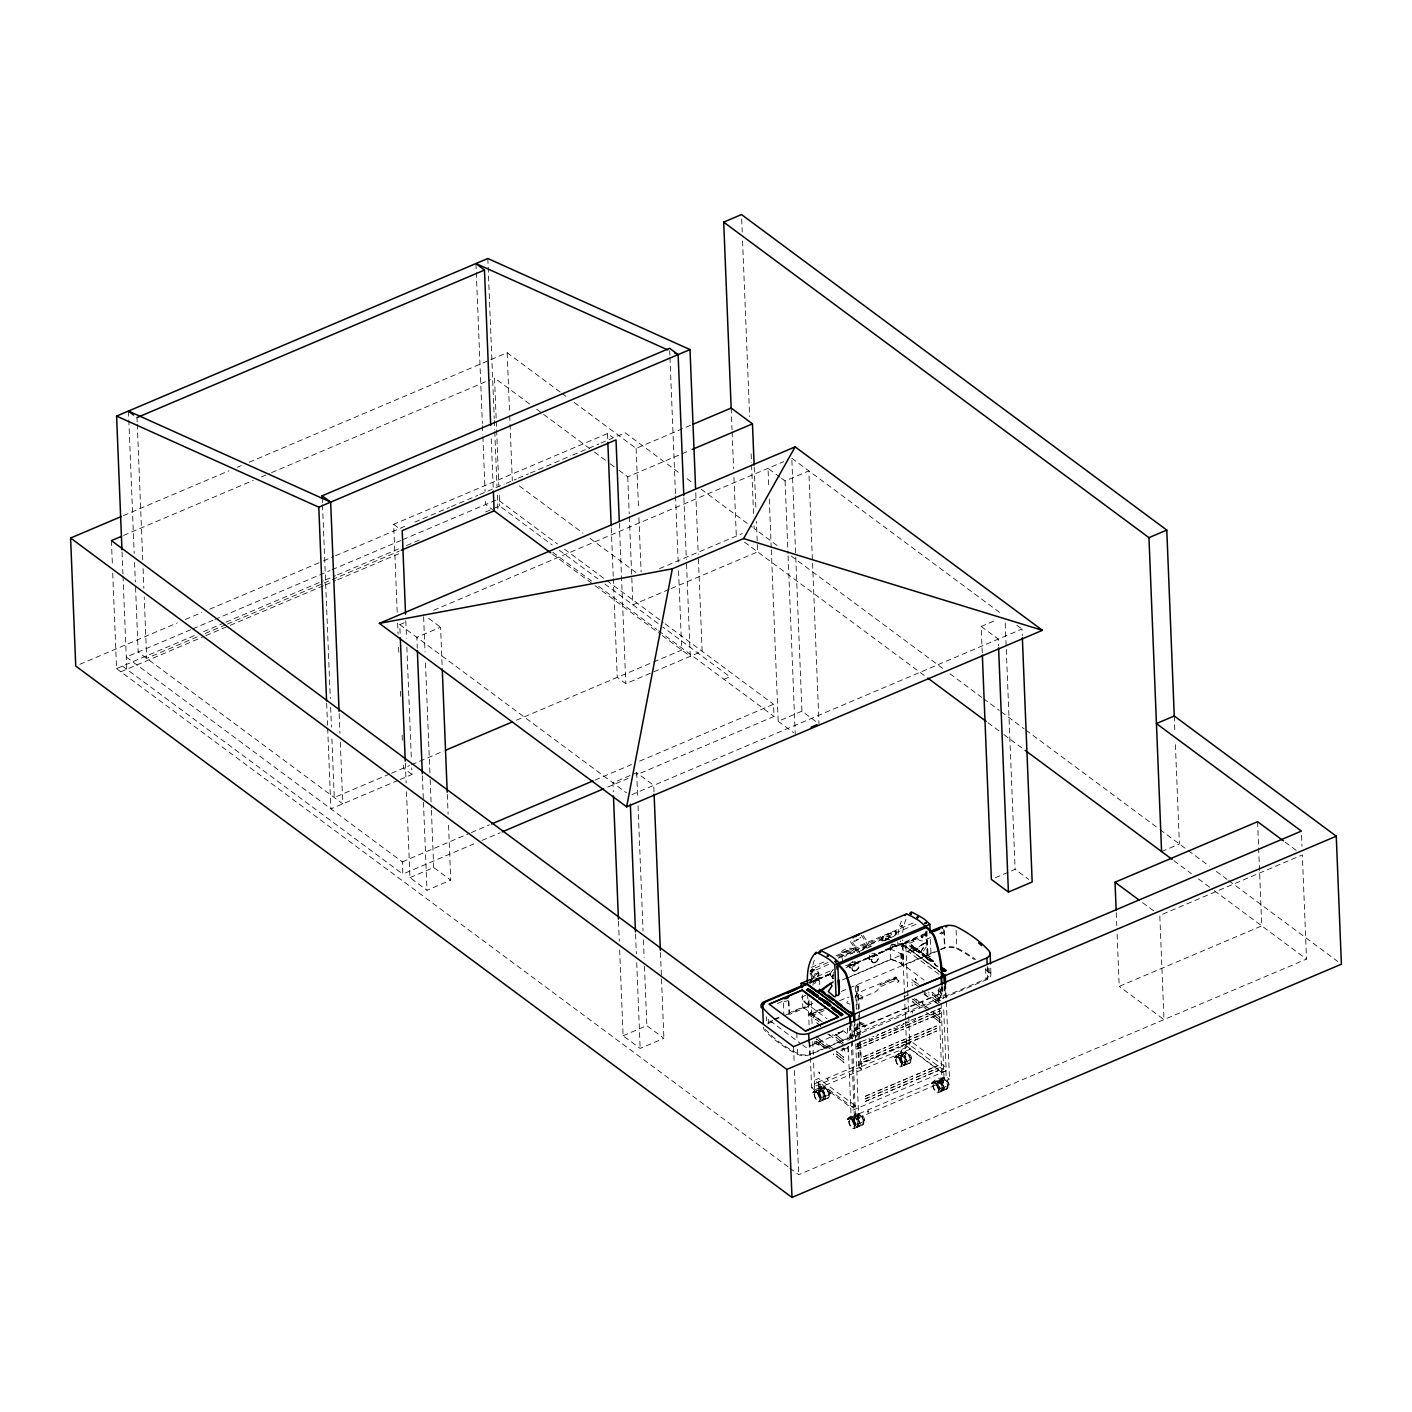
<?xml version="1.0" encoding="UTF-8"?>
<svg xmlns="http://www.w3.org/2000/svg" width="1412" height="1412" viewBox="0 0 1412 1412"><rect width="100%" height="100%" fill="white"/><g stroke="black" fill="none" stroke-linecap="round" stroke-linejoin="round"><path stroke-width="0.75" stroke-dasharray="5 3.75" d="M854.031 1025.694L854.542 1034.202L855.001 1023.065M921.383 937.215L922.813 936.933L921.542 936.527M915.541 1018.511C890.901 1027.001 921.489 1020.717 914.658 1018.387M812.924 970.609L812.041 969.091M810.1 982.876C809.958 978.375 816.118 975.639 818.695 980.246M855.037 997.207L857.878 992.901L895.12 977.333A1.836 1.271 -53.4 0 1 896.832 978.163A1.836 1.271 -53.4 0 1 895.243 980.387L880.188 986.776A2.047 1.412 -53.4 0 0 878.882 988.012A7.378 5.083 -53.4 0 1 875.069 992.036L858.337 999.149A3.654 2.524 -53.4 0 1 856.202 999.149L855.99 998.99M855.248 997.366L855.319 996.537A3.654 2.524 -53.4 0 1 858.09 993.06M900.803 940.798L900.115 941.822M885.801 938.768C886.224 935.609 885.677 942.175 885.677 938.786M914.005 949.429C916.6 948.052 910.493 951.423 909.663 945.563C926.978 957.089 901.633 936.527 916.053 948.564M930.42 939.404L931.02 954.459A3.812 1.8 67 0 1 928.937 955.995L923.271 951.176L927.031 945.652L925.654 942.828L921.471 944.434L923.324 947.24L919.794 953.206L914.87 949.429L921.206 952.571L916.917 948.617L915.947 948.758L921.242 951.812M916.017 948.017L915.311 948.882M922.442 954.247C949.835 971.88 900.415 938.609 928.072 956.912M925.195 942.863L914.976 950.311A11.614 5.471 67 0 1 910.811 949.958L907.104 951.529A11.614 5.471 67 0 0 911.269 951.9L922.689 944.081L924.066 946.922L920.342 952.606L926.749 958.218L921.701 954.565M927.013 958.501L932.079 961.448L931.355 962.313L927.066 958.36L933.35 961.607L929.061 957.636L933.385 960.848M937.091 966.567L934.232 963.672L937.797 965.649M900.962 926.713L902.409 925.831L900.821 926.607M818.801 1071.955L819.384 1073.544M827.45 1079.28L827.573 1078.256L827.432 1079.297M838.146 1032.49C838.71 1035.473 838.957 1031.378 838.181 1033.302M922.142 1002.273L922.866 1003.385L921.895 1002.379M868.715 1111.35C865.538 1113.627 869.951 1108.579 868.292 1112.162M938.186 1081.927C937.956 1079.245 935.679 1084.487 938.345 1081.857M859.149 1118.304C857.755 1114.633 854.631 1121.887 858.231 1120.245C861.267 1113.733 854.86 1115.886 858.337 1120.051M857.19 1117.739L858.884 1117.704M943.357 1082.439C941.733 1078.644 939.033 1086.516 942.545 1084.187C945.422 1077.621 938.927 1080.233 942.545 1084.187M941.38 1081.874L942.386 1081.751A4.571 2.153 67 0 1 946.146 1081.698A4.571 2.153 67 0 1 946.287 1088.193A4.571 2.153 67 0 1 942.21 1081.804L943.075 1081.768M833.327 973.892L832.939 978.498M921.63 936.95L923.007 937.409L921.842 936.456M818.272 1086.128C827.661 1085.493 812.235 1091.652 820.266 1085.987M859.061 1116.204L857.084 1116.362M902.321 1055.505C892.437 1055.417 906.045 1045.745 900.309 1053.511C904.051 1050.793 899.762 1058.965 902.762 1055.488M901.774 1051.093L899.797 1051.375M943.216 1080.48L941.274 1080.498M909.681 946.181L914.747 949.129M914.888 950.029L919.953 952.976M927.049 959.066L932.096 962.013M934.214 964.378L937.833 966.249M828.65 964.431L812.253 971.632L812.165 969.109M849.477 1039.85L857.578 1023.682M850.854 1039.073L857.455 1025.43A3.371 2.4 -68.1 0 1 861.214 1023.718L865.062 1026.577M848.418 1046.221L847.306 1047.863M852.001 1038.808C856.855 1031.06 856.625 1019.217 865.609 1026.895C866.085 1024.124 860.314 1021.052 857.949 1023.329M849.971 963.496L849.23 967.167L853.148 970.556M869.457 955.218L868.733 958.889L872.722 962.631M856.431 1119.275L859.114 1118.516M942.898 1089.658A4.448 2.1 67 0 1 938.627 1084.169A4.448 2.1 67 0 1 942.016 1082.827A4.448 2.1 67 0 1 942.898 1089.658L941.416 1090.293A4.448 2.1 67 0 0 940.516 1083.463L943.304 1082.651M812.871 1092.394C817.954 1085.687 829.144 1084.257 830.415 1094.159L820.76 1098.254L816.683 1092.094L812.871 1092.394L825.014 1087.381L830.415 1094.159M847.376 1119.239C852.46 1112.515 863.65 1111.103 864.921 1121.004L855.266 1125.099L851.189 1118.939L847.376 1119.239L859.52 1114.227L864.921 1121.004M894.378 1057.517C899.462 1050.793 910.634 1049.363 911.923 1059.265L902.268 1063.36L898.191 1057.2L894.378 1057.517L906.504 1052.487L911.923 1059.265M931.567 1083.375C936.668 1076.65 947.84 1075.22 949.129 1085.14L939.474 1089.234L935.397 1083.075L931.567 1083.375L942.492 1078.997M855.954 1036.161L856.043 1037.361M901.456 926.201L901.474 926.396M810.223 972.109C814.848 965.984 815.324 976.469 810.047 973.574M886.771 939.315L889.295 937.021L891.925 937.127M902.215 925.531L901.068 926.872M813.277 1092.711L823.831 1087.593M847.782 1119.539L858.355 1114.439M894.784 1057.817L905.339 1052.699M931.991 1083.675L941.645 1079.58C944.91 1075.75 947.893 1082.827 949.129 1085.14M916.335 948.688L921.259 952.429M939.421 1000.684L932.22 994.666L940.516 1000.702M820.284 1087.646C811.476 1093.418 829.003 1090.099 818.607 1088.246M819.295 1090.999L821.272 1090.382M810.011 971.403C821.925 963.161 820.99 986.688 809.658 974.474M887.777 938.821L889.331 937.621M926.749 958.218L914.87 949.482M807.276 982.787L813.789 980.228M814.865 979.575L821.007 976.963M814.689 980.299L808.211 982.84M815.801 979.628L822.331 976.98M815.606 980.316L808.67 982.858M829.956 973.821L823.425 976.38L830.891 973.821M853.748 964.131L846.388 966.743L852.848 964.025M855.019 963.513L857.808 963.513M860.438 960.778L854.013 963.496L861.408 960.866M868.098 957.636L861.638 960.266L868.998 957.654M869.21 956.948L875.722 954.3M876.658 954.388L869.315 957.018M883.347 951.158L876.905 953.788L884.283 951.141M891.166 947.187L897.22 944.61M892.102 947.24L898.614 944.593M899.515 944.699L893.055 947.328M857.137 1043.327L856.96 1044.351L866.209 1039.62M894.255 1027.565C890.937 1033.355 916.9 1016.322 896.002 1026.824M922.777 1003.473L922.795 1002.449M901.968 925.778L901.068 926.166M856.113 1035.984L857.172 1036.108M851.489 952.994L852.495 952.959M846.459 1048.445L842.17 1049.681M869.245 1038.191C866.174 1043.592 889.225 1028.642 872.74 1036.708M832.798 969.762L829.603 974.598L833.662 978.834M855.354 963.443L851.965 967.644L853.236 970.909M894.361 944.434L891.466 945.034M824.131 1086.781L822.931 1088.599M905.639 1051.887L904.439 1053.723M858.637 1113.627L857.437 1115.445M942.845 1077.762L941.645 1079.58M123.391 515.627L228.973 470.814M237.11 467.354L241.17 465.642M249.289 462.183L488.887 360.466M490.917 359.601L507.173 352.718L560.158 392.024M123.568 535.448L253.295 480.38M261.414 476.938L269.515 473.497M271.545 472.632L490.458 379.687M397.196 612.19L393.666 524.329L607.478 433.555L612.596 437.349M79.796 664.328L177.259 622.939M185.396 619.497L201.634 612.596M209.753 609.154L321.442 561.747M323.472 560.882L333.62 556.575M335.65 555.71L406.709 525.529M414.846 522.087L449.351 507.438M451.381 506.573L477.785 495.365M479.815 494.5L504.19 484.157M506.22 483.292L516.333 479.003M518.345 478.138L528.423 473.867M530.435 473.02L544.555 467.019M546.568 466.172L570.748 455.899M572.76 455.052L586.862 449.051M588.892 448.204L598.953 443.933M600.982 443.068L625.163 432.796L679.931 473.426M190.673 629.717L126.268 657.057L402.314 861.867L402.808 874.063L473.814 843.917M192.685 628.87L212.894 620.292M214.906 619.427L330.055 570.554M332.085 569.689L400.761 540.531M402.791 539.666L497.501 499.46L557.475 543.973M112.713 573.148L116.561 668.617L195.527 635.082M203.628 631.641L223.926 623.027M225.955 622.162L323.313 580.826M325.342 579.979L335.491 575.672M337.521 574.808L398.378 548.968M406.497 545.526L412.586 542.949M414.599 542.084L420.688 539.49M485.604 511.938L491.694 509.361M493.723 508.497L499.654 505.973L552.251 544.997M574.296 402.508L636.124 448.398L690.733 425.206M197.168 636.9L146.671 658.345L144.218 597.064M205.252 633.476L225.461 624.898M227.473 624.033L399.19 551.139M120.814 671.777L203.84 636.53M205.87 635.665L228.179 626.187M230.209 625.339L323.524 585.715M325.554 584.85L335.703 580.544M337.733 579.697L400.62 552.992M618.986 470.302L627.74 476.815L690.115 450.34M400.125 633.441L399.772 624.651L407.697 621.28M433.66 610.266L783.872 461.583M442.08 664.611L440.579 627.21L416.822 637.306L417.264 648.302M781.666 478.439L785.09 480.962L808.847 470.884L812.465 561.058M659.475 568.665L742.253 533.524M669.094 589.439L632.894 604.813L629.311 515.857M671.106 588.592L757.626 551.863L756.408 521.487M389.606 774.023L334.256 797.515L331.785 735.917M391.583 773.176L409.498 765.569M411.527 764.722L417.564 762.145M419.593 761.297L443.792 751.007M516.421 720.191L651.514 662.828M653.527 661.981L681.731 650.014L678.554 570.801M398.131 780.342L330.902 808.882L327.637 727.392M400.108 779.512L411.986 774.464L411.722 767.881M613.302 578.532L617.273 677.372L625.798 683.69L702.135 651.285L698.34 556.593M723.932 679.296L729.88 676.772L662.863 627.052M402.314 861.867L469.261 833.451M471.29 832.586L489.54 824.837M595.034 780.059L631.552 764.545M639.654 761.103L773.547 704.27L774.041 716.466L636.088 775.011M654.021 791.955L653.756 785.372L636.706 772.717L612.932 782.795L613.285 791.602M982.258 652.856L981.199 626.469L997.031 619.744M481.916 840.475L500.183 832.727M607.689 787.084L627.987 778.471M409.939 877.611L433.696 867.515L450.746 880.17L426.989 890.248L409.939 877.611L406.479 791.814M771.305 549.692L778.188 721.267L801.945 711.189L815.589 721.303M631.976 794.603L1022.006 629.028L1022.27 635.629M623.098 1035.755L646.855 1025.659L663.905 1038.314L640.148 1048.41L623.098 1035.755L619.656 949.976M995.319 877.735L1015.122 869.333L1028.766 879.447M901.227 926.36L902.127 925.99M835.939 955.712L915.1 922.107M881.918 940.851A8.084 4.448 -43.7 0 1 882.977 935.962L895.896 931.108A8.119 4.465 -43.7 0 1 895.72 935.609M882.253 940.904A8.084 4.448 -43.7 0 1 883.4 936.403L895.896 931.108M811.212 967.414L825.367 961.396M837.51 956.242L884.406 936.35L888.43 935.962L891.29 937.692M838.922 957.001L918.577 923.183M828.032 962.49L811.847 969.356A3.954 2.189 -2.3 0 0 811.141 969.726L810.47 970.856L812.553 972.462M838.128 958.201L884.618 938.468A3.954 2.189 -2.3 0 1 885.448 938.186L889.772 939.686M854.754 952.2L845.1 956.295C832.321 952.782 854.454 942.51 854.754 952.2L850.501 949.041L840.846 953.135L842.982 961.537M882.765 940.957L894.378 936.032M884.036 940.798L889.383 938.521M858.937 951.582L873.075 945.581M809.252 979.928L833.539 969.603M925.884 933.279L901.88 943.234L900.75 944.822L901.456 946.358M809.57 982.876L833.998 972.621M846.035 967.52L891.907 947.911L884.53 950.541L890.99 947.823M809.464 983.246L833.751 972.939M847.765 966.973L926.237 933.667M938.662 950.558L903.733 965.384L902.903 944.663L928.125 933.967M930.473 937.533L923.042 940.692A7.378 5.083 -53.4 0 1 919.053 939.968A2.047 1.412 -53.4 0 0 917.694 939.862L902.639 946.252A1.836 1.271 -53.4 0 1 900.927 945.422A1.836 1.271 -53.4 0 1 902.515 943.198M777.447 1003.526L783.307 1001.037M805.74 995.354L801.698 997.084A35.229 19.45 -2.3 0 0 806.676 1004.197L809.164 1006.085L789.767 1014.328M842.452 979.893L890.795 959.26A31.735 17.509 -2.3 0 1 900.803 963.284L903.733 965.384M846.494 978.375L902.55 954.583L902.974 965.243L900.468 963.461A31.417 17.332 -2.3 0 0 890.566 959.472M910.705 952.2L914.411 950.629M1161.582 851.56L1179.391 843.988L1175.296 742.024M774.094 1019.287L779.953 1016.781M788.796 1014.398A3.459 1.906 -2.3 0 0 789.149 1012.881L802.846 1007.074L819.984 1019.782M772.664 1020.558L766.716 1023.082L766.451 1016.693M774.641 1019.729L782.548 1016.358M784.542 1015.528L812.941 1003.473M841.27 991.436L847.341 988.859M849.371 987.994L938.962 949.958M940.939 949.129L944.91 947.434A11.084 6.125 -2.3 0 1 957.601 948.229A166.245 91.762 -2.3 0 1 975.604 959.401M940.604 949.746L944.487 948.087A10.802 5.966 -2.3 0 1 956.895 948.811A159.715 88.144 -2.3 0 1 974.368 959.648M767.669 1023.876A10.802 5.966 -2.3 0 1 768.428 1023.382L772.293 1021.741M926.201 931.408A259.402 122.209 67 0 1 928.055 955.73A3.812 1.8 67 0 1 925.954 957.265L925.213 957.565A3.812 1.8 67 0 0 927.313 956.048L926.996 929.484M856.396 1009.245L855.443 985.417L858.319 986.688L860.42 1038.667M926.554 957.918L930.261 956.348M820.39 1009.068C818.66 1011.151 806.499 1011.38 809.605 1016.358M839.663 1000.631L847.659 997.49M823.937 1010.657L810.77 1016.252A1.836 1.271 -53.4 0 1 809.058 1015.422A1.836 1.271 -53.4 0 1 810.647 1013.198M903.892 996.854L909.928 994.277M838.287 1033.072L842.505 1031.272L838.569 1033.072M838.428 1033.39L842.646 1031.519M838.552 1033.725L806.146 1047.633L802.722 1045.092M854.648 1030.372L942.245 993.183L942.016 987.164M849.371 1025.924L849.777 1036.214L944.822 995.866L946.181 996.872M987.994 967.891L988.171 972.038A10.802 5.966 -2.3 0 1 986.035 978.922L945.299 996.237L944.804 983.882M763.504 1027.124A11.084 6.125 -2.3 0 0 764.616 1030.16A166.245 91.762 -2.3 0 0 796.862 1054.093A11.084 6.125 -2.3 0 0 809.57 1054.87L987.747 979.222A11.084 6.125 -2.3 0 0 989.847 972.162A166.245 91.762 -2.3 0 0 987.041 969.197M858.884 1042.585L865.997 1039.585M855.001 1105.472L818.642 1078.486L814.336 1080.321L850.695 1107.308L855.001 1105.472L855.16 1109.108L818.572 1081.963L818.819 1088.052M905.268 1041.632L909.169 1039.991L946.04 1067.348L942.139 1069.008L905.268 1041.632L905.41 1045.109L942.281 1072.467L946.181 1070.808L943.622 1007.109M909.169 1039.991L909.54 1049.54L814.512 1089.888L814.265 1083.798L912.099 1042.162M814.265 1083.798L818.783 1082.121L818.642 1078.486M810.382 1057.411L811.6 1087.717L858.743 1067.701L861.638 1068.99L860.49 1040.838M858.531 1043.574L859.484 1067.401L906.628 1047.386L909.54 1049.54M896.338 1056.882L900.062 1055.311M901.544 1054.746L905.251 1053.176M814.848 1091.776L818.554 1090.205M820.037 1089.64L823.743 1088.07M819.26 1091.052L820.743 1090.435M901.844 1063.059L911.499 1058.965M820.354 1097.954L830.009 1093.859M904.121 1064.419A4.448 2.1 67 0 0 903.327 1057.623A4.448 2.1 67 0 0 899.885 1058.823A4.448 2.1 67 0 0 904.121 1064.419L905.604 1063.783A4.448 2.1 67 0 0 904.81 1057.006A4.448 2.1 67 0 0 901.368 1058.206A4.448 2.1 67 0 0 905.604 1063.783M822.614 1099.295A4.448 2.1 67 0 0 821.819 1092.517A4.448 2.1 67 0 0 818.378 1093.718A4.448 2.1 67 0 0 822.614 1099.295L824.114 1098.677A4.448 2.1 67 0 0 823.302 1091.882A4.448 2.1 67 0 0 819.878 1093.082A4.448 2.1 67 0 0 824.114 1098.677M901.121 1066.695L904.827 1065.125M906.327 1064.577L910.034 1062.989M819.631 1101.589L823.337 1100.019M824.82 1099.454L828.526 1097.883M1117.121 934.303L1119.204 986.406L1261.763 925.884L1258.621 847.747M946.181 1070.808L850.906 1110.979M851.154 1117.068L946.181 1076.721L949.482 1079.174L854.437 1119.504L851.154 1117.068L848.118 1042.762M932.891 1082.669L942.545 1078.574M849.389 1118.71L853.095 1117.139M854.578 1116.433L858.284 1114.862M853.783 1117.951L855.266 1117.316M937.974 1082.086L939.457 1081.451M854.86 1124.799L864.515 1120.704M939.068 1088.934L948.705 1084.822M857.208 1126.158A4.448 2.1 67 0 0 856.325 1119.328A4.448 2.1 67 0 0 852.936 1120.669A4.448 2.1 67 0 0 857.208 1126.158L858.69 1125.523A4.448 2.1 67 0 0 857.808 1118.692A4.448 2.1 67 0 0 854.437 1120.034A4.448 2.1 67 0 0 858.69 1125.523M854.172 1128.541L857.878 1126.97M859.361 1126.246L863.067 1124.676M938.362 1092.676L942.086 1091.088M943.551 1090.382L947.276 1088.811M789.837 1168.13L798.68 1174.696L1306.524 959.101L1302.341 854.895L1159.799 915.417L1163.982 1019.605L1119.204 986.406M825.579 1008.168L810.347 1014.398L822.013 1009.615M885.2 940.427L886.101 940.198M894.908 977.175L896.285 977.228M836.575 1051.375L843.776 1057.394L836.557 1051.94M893.567 944.24L891.607 944.169M847.447 997.331L848.947 997.101M889.578 947.84L884.018 950.435M922.707 1002.308L922.76 1003.155M892.155 947.311L899.515 944.593M823.231 976.98L815.871 979.699M900.115 1053.37L901.809 1052.664M895.985 1055.982L898.932 1057.306L902.268 1063.36M933.191 1081.857L936.138 1083.18L939.474 1089.234M814.477 1090.876L818.201 1093.1L820.76 1098.254M848.983 1117.722L851.948 1119.045L855.266 1125.099M922.901 936.756L922.142 937.903M921.859 937.656L922.495 936.456M906.416 946.146L905.163 948.052L906.575 946.269L903.221 943.763L901.915 944.328L905.163 948.052M894.731 979.893L895.79 977.916L894.361 979.699L897.714 982.205L899.038 981.64L895.79 977.916M928.108 957.512L923.007 954.018M933.403 961.448L928.319 957.954M833.574 1054.835L833.451 1053.776M827.379 1046.592L814.671 1041.438M827.079 1048.392L813.577 1042.921M890.142 948.793L902.55 954.583M827.803 1079.703L828.103 1078.715M941.733 934.179C946.322 929.661 939.174 936.103 938.539 931.814M901.968 945.669L903.221 943.763M877.293 955.236C873.604 953.718 869.351 959.772 872.51 962.472M898.985 980.299L897.714 982.205M859.326 994.789C854.737 994.931 860.455 1001.743 862.591 998.778C862.873 994.772 859.573 994.842 857.825 997.066M862.538 997.154L860.949 997.825L861.02 999.449M865.556 1025.818L864.55 1027.336M811.37 1013.763L809.958 1015.528L813.312 1018.034L814.618 1017.487L811.37 1013.763L810.1 1015.669M814.565 1016.128L813.312 1018.034M937.427 1082.492L938.203 1081.786M867.939 1112.074L868.698 1111.209M928.884 993.007L928.831 992.001M912.205 984.641L912.258 985.647M832.78 1035.455L832.745 1034.449M818.801 972.939L814.706 973.786L813.753 977.51M818.166 973.521C804.734 980.369 830.097 975.48 812.571 969.356M902.039 964.131L903.327 965.084M791.797 458.229L1001.426 613.761M1016.887 625.234L1022.006 629.028M1285.132 842.134L1298.899 852.354M779.971 477.168L768.022 468.307L768.834 488.111M981.199 626.469L998.249 639.106L998.513 645.708M686.991 478.686L692.286 482.604M701.129 489.17L752.367 527.17M777.059 545.509L754.132 528.476L753.955 524.099M791.179 555.975L942.934 668.564M949.994 673.806L981.764 697.369M983.529 698.675L999.396 710.448M1001.161 711.772L1024.106 728.786M1025.871 730.092L1158.211 828.279M1159.976 829.585L1186.433 849.212M1188.198 850.518L1209.325 866.191M1216.367 871.433L1226.94 879.27M1228.705 880.576L1337.87 961.572M561.923 393.348L567.236 397.266M744.512 542.137L924.172 675.413M987.941 722.732L1002.114 733.252M1003.897 734.575L1023.382 749.031M1173.884 860.685L1191.463 873.728M1198.488 878.935L1212.555 889.366M1214.302 890.672L1306.524 959.101M529.588 403.973L494.518 377.975L496.177 419.188M536.595 409.18L541.855 413.081M543.602 414.387L592.687 450.799M594.434 452.105L608.466 462.501M610.213 463.807L617.238 469.013M1142.573 902.639L1156.34 912.858M519.369 485.957L582.98 533.136M590.039 538.378L635.965 572.46M564.535 549.197L663.322 622.498M665.087 623.804L773.547 704.27M559.258 550.186L597.823 578.796M604.848 584.003L661.098 625.745M552.71 552.251L591.54 581.073M598.6 586.315L656.862 629.523M658.627 630.829L774.041 716.466M494.147 510.826L485.622 504.508L485.446 500.13M552.533 554.157L593.252 584.356M595.017 585.68L660.498 634.253M662.263 635.559L690.256 656.333L686.444 561.641M778.188 721.267L793.544 732.652M393.666 524.329L400.478 529.394M910.952 945.069L915.276 948.282M909.646 945.616L913.97 948.829M934.179 963.814L937.056 965.949M938.468 970.468L901.668 943.693A44.584 16.097 -35.6 0 0 897.079 943.957M902.886 944.363L939.633 971.615M902.903 944.663L942.739 974.227M938.892 974.245L907.845 951.211A11.614 5.471 67 0 0 912.011 951.582M906.733 967.22L924.048 980.069M937.903 990.341L943.11 994.207M428.648 618.35L440.579 627.21M918.665 984.446L911.764 979.469L917.041 984.217M874.187 953.206L877.505 955.394M918.771 987.023L911.94 982.028L912.152 983.087M939.227 1002.22L932.326 997.225L937.603 1001.99M922.318 990.642L929.149 995.636L928.937 994.577M924.119 993.36L929.449 998.055L924.154 994.366M939.368 1004.691L932.397 999.767L939.404 1005.697M916.017 998.902L919.636 1002.414L914.394 998.672M929.52 1008.927L922.566 1004.003L926.219 1007.462M912.787 999.008L919.777 1004.938L912.505 999.537M927.949 1010.268L922.707 1006.527L923.007 1007.568M926.501 1012.528L929.996 1015.069L929.784 1013.992M854.684 961.484L858.019 963.672M399.772 624.651L626.575 792.926M858.319 986.688L856.184 985.099L857.137 1008.927M810.294 973.909L814.389 976.945M819.031 980.21L815.377 980.563L812.906 985.17A4.112 2.824 -53.4 0 1 816.012 980.387A4.112 2.824 -53.4 0 1 819.701 981.675A4.112 2.824 -53.4 0 1 817.424 986.617M849.865 1004.179C843.529 1002.132 849.336 1002.361 848.188 999.519M941.716 1072.432L905.074 1045.251L905.321 1051.34M811.388 1007.18L826.973 1018.74M842.576 1030.301L847.765 1034.166M849.777 1036.214L851.136 1037.22L850.624 1024.424M822.225 1021.706L815.271 1016.799L820.601 1021.476M819.013 1021.776L815.501 1019.235L815.712 1020.311M820.778 1025.589L815.483 1021.9L820.813 1026.595M829.426 1034.378L833.098 1037.82L827.803 1034.149M843.017 1044.545L836.063 1039.638L839.716 1043.08M859.484 1067.401L861.638 1068.99M816.365 1036.232L823.355 1042.144L819.737 1039.709M833.309 1048.798L826.355 1043.892L830.027 1047.333M816.454 1038.808L823.461 1044.721L816.33 1039.603M830.097 1048.904L826.514 1046.398L826.797 1047.439M770.175 1020.947L801.01 1043.821M411.986 774.464L403.444 768.146L403.179 761.545M811.6 1087.717L814.512 1089.888M122.491 666.093L402.808 874.063M116.561 668.617L788.072 1166.806M807.999 1004.532L807.293 1003.967A34.876 19.256 -2.3 0 1 802.369 996.907M912.452 1013.128L911.923 1010.78L912.752 1011.257M855.266 1029.613L858.002 1032.719M838.728 1032.543L839.116 1033.584M863.226 935.556L870.657 946.464M861.232 935.044L869.527 947.24M860.19 953.594L851.524 940.869A5.648 1.942 -34.3 0 0 854.807 940.674M850.395 941.627L859.061 954.353M841.993 1048.657L842.452 1051.022L840.775 1050.051M818.889 1072.891L819.631 1073.561L819.419 1072.643M843.758 952.217L847.518 950.682M1301.564 835.427L1301.988 846.247M1257.58 821.696L1258.533 845.576M1174.254 715.99L1174.943 733.34M1116.239 912.593L1116.768 925.619M1005.22 622.974L1006.191 647.173M1006.279 649.379L1015.122 869.333M990.712 968.155L990.977 974.562M988.982 968.155L989.23 974.386M987.235 966.426L987.747 979.222M985.629 968.579L986.053 978.94M956.118 930.173L956.877 948.829M944.222 930.367L944.91 947.434M943.728 929.449L944.487 948.087M945.652 984.076L949.482 1079.174M945.21 983.935L945.722 996.537M944.399 985.594L944.822 995.866M942.775 986.07L943.269 998.496M945.934 1070.631L946.181 1076.721M941.557 986.317L941.822 992.865L940.163 997.86L939.739 987.57M940.692 988.894L940.163 997.86L941.822 992.865L854.207 1030.054L854.542 1034.202L854.401 1024.353M941.063 1003.455L944.151 1081.433M942.139 1069.008L942.281 1072.467M938.362 988.894L939.051 1006.368M939.139 1008.556L941.945 1078.521M905.922 946.905L907.863 995.178M907.951 997.331L908.64 1014.54M908.728 1016.693L909.663 1040.362M904.457 993.236L902.462 943.763A68.853 32.441 67 0 1 902.356 939.862M904.545 995.407L906.628 1047.386M901.262 953.629L901.703 964.29M900.75 953.241L901.174 963.919M890.248 945.546L890.795 959.26M857.578 987.006L858.62 1013.004M858.708 1015.157L860.879 1069.29M857.755 1024.088L858.443 1041.403M857.013 1024.406L857.437 1035.225M857.79 1043.892L858.743 1067.701M855.407 1035.42L855.672 1041.915M855.76 1044.068L858.708 1117.704M851.683 1021.229L852.389 1038.72M852.477 1040.909L855.46 1115.233M851.312 1041.562L854.437 1119.504M850.236 1024.494L850.73 1036.92L809.994 1054.217A10.802 5.966 -2.3 0 1 797.586 1053.493A159.715 88.144 -2.3 0 1 766.31 1030.283M847.518 1028.112L848.03 1040.609M812.553 563.264L818.995 723.827M791.885 460.436L795.68 555.004M795.768 557.21L801.945 711.189M811.141 1001.126L812.077 1024.388M812.782 1041.597L813.294 1054.499M813.647 1063.112L814.477 1083.939M808.917 999.872L809.164 1006.085M808.582 1001.567L808.882 1005.873M807.576 993.854L809.076 1024.918M809.764 1042.25L810.294 1055.241M809.041 1042.074L809.57 1054.87M785.09 480.962L788.002 553.557M788.09 555.746L795.238 733.922M802.369 994.983L802.846 1007.074M796.756 1032.772L797.092 1041.05M797.427 1049.345L797.603 1053.493M793.544 1046.68L794.162 1061.877M794.497 1070.543L798.68 1174.696M769.275 499.107L771.217 547.503M788.796 1001.179L789.273 1013.269M788.673 1000.808L789.149 1012.881M783.395 1003.049L783.872 1015.122M754.22 467.248L755.967 510.65M741.688 218.966L742.218 232.133M742.571 240.922L749.631 416.522M751.131 453.852L751.484 462.624M751.572 464.83L753.602 515.309M768.252 1019.235L768.41 1023.382M731.169 408.05L732.034 429.742M732.122 431.913L733.605 468.784M733.958 477.468L736.305 536.048M695.763 492.717L698.234 554.386M683.885 497.765L686.356 559.434M669.712 350.811L669.888 355.224M669.976 357.412L675.448 493.812M675.536 496.018L678.201 562.011M660.463 952.535L661.434 976.733M661.522 978.922L663.905 1038.314M636.124 448.398L638.577 509.132M638.912 517.816L641.101 572.054M627.74 476.815L629.222 513.703M636.706 772.717L637.677 796.915M638.03 805.705L643.06 931.09M643.413 939.88L644.119 957.477M644.472 966.285L646.855 1025.659M619.356 523.34L625.798 683.69M635.559 934.02L636.353 953.824M636.706 962.613L640.148 1048.41M607.478 433.555L607.742 440.138M611.272 528L613.214 576.325M618.509 921.365L619.303 941.169M507.173 352.718L509.608 413.451M509.697 415.622L512.309 480.715M496.265 421.358L496.53 427.871M496.618 430.042L498.877 486.452M499.23 495.118L499.654 505.973M487.811 258.502L494.235 418.411M494.324 420.599L494.677 429.372M494.765 431.56L496.971 486.328M497.324 495.082L497.906 509.626M491.235 438.602L493.265 488.94M475.95 263.744L476.215 270.31M476.303 272.498L482.357 423.529M482.445 425.718L482.798 434.472M482.886 436.661L485.093 491.376M447.304 794.391L448.098 814.177M448.539 825.173L450.746 880.17M423.618 616.762L425.03 651.956M425.471 662.952L430.078 777.341M430.166 779.53L431.313 808.123M431.401 810.329L433.696 867.515M422.4 775.876L423.371 800.074M423.459 802.263L426.989 890.248M405.809 620.715L406.515 638.277M406.868 647.067L411.369 759.091M405.332 763.221L406.126 783.025M397.637 623.169L398.078 634.147M398.608 647.331L398.855 653.933M400.355 691.262L400.62 697.846M402.12 735.193L402.385 741.777M339.162 713.554L339.957 733.375M340.31 742.183L342.781 803.834L138.147 652.026L135.428 584.162M322.236 498.33L322.413 502.725M322.501 504.931L330.284 698.516M330.637 707.324L331.432 727.127M326.666 703.176L327.549 725.203M136.999 417.581L137.176 421.959M137.264 424.147L142.718 559.858M143.071 568.612L143.865 588.31M128.474 411.263L128.739 417.828M128.827 420.017L134.193 553.522M134.546 562.276L135.34 581.973M122.05 551.915L122.915 573.819M123.003 576.008L126.762 669.253M111.407 540.602L112.378 564.482M941.839 931.796A3.654 2.524 -53.4 0 1 939.774 933.579M845.611 965.543A4.412 2.118 68.1 0 0 845.964 965.702L853.395 962.56A4.412 2.118 68.1 0 1 852.283 961.819M894.661 935.556A6.53 3.601 -43.7 0 0 895.014 931.232L883.382 936.174A6.495 3.583 -43.7 0 0 882.571 940.692M895.473 930.667A8.119 4.465 -43.7 0 1 895.049 935.715M941.416 1090.293A4.448 2.1 67 0 1 937.144 1084.804A4.448 2.1 67 0 1 940.516 1083.463M902.692 932.573A68.853 32.441 67 0 1 906.751 917.835M811.723 982.293A68.853 32.441 67 0 1 814.848 958.854M897.838 945.722A68.853 32.441 67 0 1 897.732 941.839M898.067 934.532A68.853 32.441 67 0 1 902.127 919.812M847.006 1047.21A3.883 1.836 67 0 1 847.253 1052.628A3.883 1.836 67 0 1 843.688 1048.022M925.46 931.726A259.402 122.209 67 0 1 927.313 956.048M862.061 949.499A7.007 2.4 -34.3 0 1 870.11 946.093M862.608 949.676A5.648 1.942 -34.3 0 1 869.651 947.752M860.632 937.109A5.648 1.942 -34.3 0 1 859.837 938.027M858.814 938.945A5.648 1.942 -34.3 0 1 851.771 940.869M857.278 939.298A5.648 1.942 -34.3 0 1 856.043 940.057M765.851 1029.719A10.802 5.966 -2.3 0 1 765.533 1029.154M787.808 1000.631A3.459 1.906 -2.3 0 1 783.925 1001.196M827.22 1047.492A32.158 26.81 0.7 0 1 814.124 1042.18M844.358 1048.445A6.266 4.889 -37 0 1 842.24 1048.781M985.435 969.179A159.715 88.144 -2.3 0 1 988.171 972.038M891.696 945.122A44.584 16.097 -35.6 0 1 895.79 944.169M833.151 978.657A4.342 2.983 -53.4 0 1 833.009 975.039M833.098 978.339A4.112 2.824 -53.4 0 1 832.956 974.915M871.857 953.753A3.424 2.365 -53.4 0 1 874.522 956.595A3.424 2.365 -53.4 0 1 870.127 959.56A3.424 2.365 -53.4 0 1 870.463 954.688M853.748 961.89A3.424 2.365 -53.4 0 1 854.684 965.702A3.424 2.365 -53.4 0 1 850.624 967.855A3.424 2.365 -53.4 0 1 850.395 963.672M850.959 962.984A3.424 2.365 -53.4 0 1 853.077 961.854M832.974 976.098A3.424 2.365 -53.4 0 1 830.15 974.298A3.424 2.365 -53.4 0 1 832.903 970.309M810.735 983.246A3.424 2.365 -53.4 0 1 813.365 978.534A3.424 2.365 -53.4 0 1 816.118 981.111A3.424 2.365 -53.4 0 1 812.041 984.482M816.207 1041.368L823.531 1047.157L816.242 1041.262M835.816 1034.608L843.14 1040.415L835.816 1034.608M835.922 1037.185L843.246 1042.974L835.957 1037.079M836.61 1054.111L843.917 1059.9L836.61 1054.111M836.698 1056.653L844.023 1062.459L836.698 1056.653M912.558 1001.673L919.883 1007.48L912.593 1001.585M932.061 992.301L939.386 998.107L932.061 992.301M932.82 1011.733L940.145 1017.54L932.82 1011.733M932.926 1014.31L940.251 1020.117L932.961 1014.222M933.05 1016.799L940.374 1022.588L933.05 1016.799M856.819 1046.451L866.386 1042.25L856.819 1046.451M856.925 1048.992L866.544 1044.898L856.925 1048.992M863.65 1056.794L873.269 1052.699L863.65 1056.794M863.738 1059.318L873.304 1055.135L863.773 1059.177M863.844 1061.895L873.41 1057.712L863.844 1061.895M868.909 1041.315L878.546 1037.22L868.909 1041.315M869.015 1043.856L878.599 1039.656L869.068 1043.715M865.397 1098.854L875.016 1094.759L865.397 1098.854M865.309 1096.312L874.893 1092.129L865.362 1096.171M865.503 1101.431L875.069 1097.23L865.538 1101.289M876.252 1051.393L885.871 1047.298L876.252 1051.393M876.34 1053.917L885.959 1049.84L876.34 1053.917M876.446 1056.494L886.065 1052.417L876.446 1056.494M881.529 1033.355L891.148 1029.26L881.529 1033.355M881.635 1035.914L891.201 1031.731L881.67 1035.773M881.723 1038.455L891.36 1034.361L881.723 1038.455M877.911 1090.929L887.548 1086.834L877.911 1090.929M877.999 1093.453L887.566 1089.27L878.035 1093.312M878.105 1096.03L887.724 1091.953L878.105 1096.03M888.995 1046.01L898.579 1041.827L888.995 1046.01M889.083 1048.551L898.703 1044.456L889.083 1048.551M889.189 1051.11L898.756 1046.927L889.225 1050.969M893.92 1030.689L903.556 1026.612L893.92 1030.689M894.025 1033.231L903.592 1029.048L894.061 1033.09M890.672 1085.546L900.238 1081.363L890.707 1085.404M890.743 1088.07L900.362 1083.992L890.743 1088.07M890.848 1090.646L900.468 1086.569L890.884 1090.505M901.562 1040.697L911.181 1036.602L901.562 1040.697M901.65 1043.221L911.269 1039.144L901.686 1043.08M901.756 1045.798L911.322 1041.615L901.791 1045.657M906.522 1025.341L916.141 1021.264L906.557 1025.2M906.628 1027.883L916.247 1023.806L906.628 1027.883M903.221 1080.215L912.805 1076.032L903.274 1080.092M903.309 1082.757L912.929 1078.662L903.309 1082.757M903.415 1085.334L913.034 1081.239L903.451 1085.193M914.517 1035.225L924.083 1031.025L914.552 1035.084M914.588 1037.749L924.225 1033.672L914.588 1037.749M914.694 1040.326L924.278 1036.143L914.747 1040.185M918.506 1017.646L928.125 1013.569L918.506 1017.646M918.612 1020.205L928.178 1016.022L918.647 1020.064M918.718 1022.747L928.337 1018.67L918.718 1022.747M916.176 1074.744L925.742 1070.561L916.212 1074.62M916.264 1077.285L925.884 1073.208L916.264 1077.285M916.37 1079.862L925.99 1075.767L916.37 1079.862M926.89 1030.072L936.527 1025.994L926.89 1030.072M926.978 1032.613L936.544 1028.413L927.013 1032.472M927.084 1035.172L936.65 1030.989L927.084 1035.172M930.843 1012.404L940.463 1008.327L930.843 1012.404M930.949 1014.981L940.516 1010.78L930.985 1014.84M931.055 1017.522L940.674 1013.428L931.055 1017.522M928.567 1069.608L938.133 1065.425L928.567 1069.608M928.637 1072.132L938.274 1068.054L928.637 1072.132M928.743 1074.708L938.327 1070.525L928.796 1074.567M935.485 963.213L935.503 963.161M915.47 978.604L916.3 980.14L915.47 978.604M891.96 979.751L879.888 985.099L894.731 978.587L891.96 979.751M902.868 944.134L917.447 938.168L902.868 944.134M900.732 1057.288A5.489 2.577 67 0 0 905.692 1064.807A5.489 2.577 67 0 0 905.374 1056.882A5.489 2.577 67 0 0 900.732 1057.288M904.439 1055.717A5.489 2.577 67 0 0 909.399 1063.236A5.489 2.577 67 0 0 909.081 1055.311A5.489 2.577 67 0 0 904.439 1055.717M905.145 1056.6A4.342 2.047 67 0 0 909.24 1062.124A4.342 2.047 67 0 0 908.534 1055.541A4.342 2.047 67 0 0 905.145 1056.6M895.543 1059.424A5.489 2.577 67 0 0 900.485 1066.942A5.489 2.577 67 0 0 900.168 1059.018A5.489 2.577 67 0 0 895.543 1059.424M899.25 1057.853A5.489 2.577 67 0 0 904.209 1065.372A5.489 2.577 67 0 0 903.892 1057.447A5.489 2.577 67 0 0 899.25 1057.853M896.073 1059.935A4.571 2.153 67 0 0 900.256 1066.078A4.571 2.153 67 0 0 899.868 1059.371A4.571 2.153 67 0 0 896.073 1059.935M819.225 1092.182A5.489 2.577 67 0 0 824.184 1099.701A5.489 2.577 67 0 0 823.867 1091.776A5.489 2.577 67 0 0 819.225 1092.182M822.949 1090.593A5.489 2.577 67 0 0 827.891 1098.112A5.489 2.577 67 0 0 827.573 1090.205A5.489 2.577 67 0 0 822.949 1090.593M823.637 1091.476A4.342 2.047 67 0 0 827.75 1097A4.342 2.047 67 0 0 827.044 1090.435A4.342 2.047 67 0 0 823.637 1091.476M814.036 1094.318A5.489 2.577 67 0 0 818.995 1101.819A5.489 2.577 67 0 0 818.678 1093.912A5.489 2.577 67 0 0 814.036 1094.318M817.742 1092.729A5.489 2.577 67 0 0 822.702 1100.248A5.489 2.577 67 0 0 822.384 1092.341A5.489 2.577 67 0 0 817.742 1092.729M814.565 1094.812A4.571 2.153 67 0 0 818.766 1100.954A4.571 2.153 67 0 0 818.36 1094.265A4.571 2.153 67 0 0 814.565 1094.812M936.491 1083.816A5.489 2.577 67 0 0 941.451 1091.335A5.489 2.577 67 0 0 941.133 1083.41A5.489 2.577 67 0 0 936.491 1083.816M932.785 1085.387A5.489 2.577 67 0 0 937.744 1092.906A5.489 2.577 67 0 0 937.427 1084.981A5.489 2.577 67 0 0 932.785 1085.387M933.438 1085.51A4.342 2.047 67 0 0 937.144 1091.829A4.342 2.047 67 0 0 937.356 1085.934A4.342 2.047 67 0 0 933.438 1085.51M941.68 1081.521A5.489 2.577 67 0 0 946.64 1089.04A5.489 2.577 67 0 0 946.322 1081.133A5.489 2.577 67 0 0 941.68 1081.521M937.974 1083.11A5.489 2.577 67 0 0 942.934 1090.629A5.489 2.577 67 0 0 942.616 1082.704A5.489 2.577 67 0 0 937.974 1083.11M852.301 1119.681A5.489 2.577 67 0 0 857.243 1127.2A5.489 2.577 67 0 0 856.925 1119.275A5.489 2.577 67 0 0 852.301 1119.681M848.577 1121.252A5.489 2.577 67 0 0 853.536 1128.77A5.489 2.577 67 0 0 853.219 1120.863A5.489 2.577 67 0 0 848.577 1121.252M849.247 1121.393A4.342 2.047 67 0 0 852.936 1127.694A4.342 2.047 67 0 0 853.148 1121.799A4.342 2.047 67 0 0 849.247 1121.393M857.49 1117.386A5.489 2.577 67 0 0 862.432 1124.905A5.489 2.577 67 0 0 862.114 1116.998A5.489 2.577 67 0 0 857.49 1117.386M853.766 1118.975A5.489 2.577 67 0 0 858.725 1126.494A5.489 2.577 67 0 0 858.408 1118.569A5.489 2.577 67 0 0 853.766 1118.975M858.019 1117.669A4.571 2.153 67 0 0 862.079 1124.058A4.571 2.153 67 0 0 861.955 1117.563A4.571 2.153 67 0 0 858.019 1117.669M875.263 962.631A4.342 2.983 -53.4 0 0 878.087 955.906A4.342 2.983 -53.4 0 0 871.981 958.501A4.342 2.983 -53.4 0 0 875.263 962.631M875.034 962.278A4.112 2.824 -53.4 0 0 877.717 955.906A4.112 2.824 -53.4 0 0 871.945 958.36A4.112 2.824 -53.4 0 0 875.034 962.278M855.778 970.909A4.342 2.983 -53.4 0 0 858.602 964.184A4.342 2.983 -53.4 0 0 852.495 966.779A4.342 2.983 -53.4 0 0 855.778 970.909M855.548 970.556A4.112 2.824 -53.4 0 0 858.231 964.184A4.112 2.824 -53.4 0 0 852.442 966.638A4.112 2.824 -53.4 0 0 855.548 970.556"/><path stroke-width="1.5" d="M836.116 961.413C835.463 961.042 835.869 962.384 835.445 961.378M835.569 961.872L835.904 962.031M925.231 923.271L925.937 923.289M926.113 923.113L925.019 923.06M925.584 923.342L925.937 923.501M801.734 987.606L801.028 986.706L799.757 987.712M815.218 953.912L815.448 953.894M814.742 953.7L815.624 953.859M806.993 989.936L811.9 993.183L806.887 990.13L807.611 989.212L817.107 997.031L812.077 993.377M808.176 988.982L818.466 996.342L808.176 988.982L813.241 991.877M808.193 989.583L813.259 992.477M811.918 992.477L806.87 989.53M812.112 993.995L817.177 996.89M818.448 995.778L813.4 992.724M818.978 998.99L819.666 998.16L824.008 1001.973L818.925 998.478M820.231 997.931C837.634 1008.856 805.705 991.912 825.296 1000.826M820.248 998.531L825.314 1001.426M824.255 1003.014L824.979 1002.096L829.321 1005.962M825.561 1002.467C825.826 997.296 836.945 1013.251 826.267 1001.549M829.285 1005.362L824.237 1002.414M830.591 1004.814L825.526 1001.867M831.421 1008.327C831.827 1003.491 841.358 1017.169 832.851 1009.403M832.692 1007.18L837.793 1010.674M836.451 1010.674L831.386 1007.727M836.787 1012.316C837.21 1007.48 846.529 1021.088 838.216 1013.375M838.057 1011.151L843.14 1014.663M838.075 1011.769L841.711 1013.587M841.817 1014.646L836.751 1011.698M940.974 968.861L944.61 971.403L941.01 969.479M941.169 967.573L945.934 970.75L941.063 966.991M626.646 806.817L672.324 568.824L743.594 538.572L795.15 446.863L1042.409 630.317L626.646 806.817L379.369 623.363L795.15 446.863M811.953 993.077L818.254 996.607M832.727 1007.744L836.345 1009.615M945.899 970.185L940.851 967.255M763.274 1004.638L764.492 1003.561M835.198 962.013L835.604 961.113M925.231 923.501L925.637 922.583M830.591 1005.468L826.991 1003.544M827.167 956.277L828.403 955.906L827.291 955.818M917.888 917.694L917.412 917.429M917.341 917.553L918.047 917.129M819.79 952.182L820.531 952.341M910.687 914.076C912.646 912.646 909.787 915.011 911.058 913.299M814.848 954.141L815.748 953.365M819.542 989.477A11.614 5.471 67 0 0 822.914 989.406L833.133 981.94M819.542 952.023L820.478 952.076M787.578 993.077L797.639 988.612M787.419 993.148L794.832 989.883M121.961 549.727L116.596 416.099L128.474 411.051L330.673 502.125L339.074 711.348M128.474 411.051L487.811 258.502L690.009 349.576L695.587 488.323M136.999 417.581L484.475 270.063L490.705 425.471M754.132 465.077L752.472 423.865L731.169 408.05L723.703 222.143L741.512 214.571L1166.789 530.082L1174.254 715.99L1336.264 836.186L1341.4 964.184L791.991 1197.429L75.736 666.04L70.6 538.043L121.361 516.492M121.556 536.313L111.407 540.602L793.544 1046.68L1301.387 831.086L1156.428 723.562L1174.254 715.99M322.236 498.33L322.148 495.806L669.606 348.287L678.131 354.606L683.796 495.559M116.596 416.099L318.794 507.173L690.009 349.576M692.745 424.359L731.169 408.05M401.22 550.292L494.147 510.826L550.768 552.851M692.127 449.475L752.472 423.865M445.821 750.16L512.38 721.903M723.703 222.143L1148.962 537.654L1166.789 530.082M491.57 823.973L593.005 780.907M502.213 831.862L603.63 788.796M811.088 727.198L817.018 724.674M818.836 952.182A68.853 32.441 67 0 1 820.478 950.488L906.592 913.935A158.144 74.501 67 0 1 919.247 920.853A45.078 21.233 67 0 1 925.178 926.307M814.883 953.93L815.783 953.559M819.825 952.429L820.354 952.094M917.182 917.765L918.082 917.376L916.953 917.218M930.19 931.991L944.046 926.113A11.084 6.125 -2.3 0 1 956.736 926.89A166.245 91.762 -2.3 0 1 989 950.823A11.084 6.125 -2.3 0 1 986.9 957.901L808.705 1033.549A11.084 6.125 -2.3 0 1 796.015 1032.754A166.245 91.762 -2.3 0 1 763.751 1008.821A11.084 6.125 -2.3 0 1 765.851 1001.761L807.435 984.111A68.853 32.441 67 0 1 816.189 952.306A158.144 74.501 67 0 1 828.844 959.225A45.078 21.233 67 0 1 834.774 964.678L929.82 924.331L930.155 932.944M982.346 655.062L991.365 879.411L1008.415 892.066L1032.172 881.988L1022.359 637.818M801.31 987.288L801.151 983.37L809.252 979.928M929.784 931.62L939.527 927.49A3.654 2.524 -53.4 0 1 942.492 928.531M933.95 931.496L939.774 929.025M769.505 1004.179L783.201 998.372A3.459 1.906 -2.3 0 0 787.172 998.231A3.459 1.906 -2.3 0 0 788.478 996.131L802.175 990.306L838.146 1016.993L805.475 1030.866M817.583 991.63L820.548 990.377L853.254 1014.628M822.914 989.406L823.655 989.088A11.614 5.471 67 0 1 822.455 989.565M839.699 993.236L838.957 993.554A3.812 1.8 67 0 1 836.875 995.089M1116.168 910.422L1115.021 882.218L1257.58 821.696L1283.402 840.846M854.631 1013.551L853.572 1013.992L853.872 1021.317M853.607 1014.769L854.648 1014.31L854.913 1020.876M850.306 1016.658L854.031 1015.069M941.204 977.563L945.352 976.31L943.993 975.145L944.328 983.529M70.6 538.043L786.837 1069.431L1336.264 836.186M918.735 986.406L942.351 976.804M805.617 984.799L807.435 984.111L850.289 1015.899L850.624 1024.424M379.369 623.363L672.324 568.824M804.452 984.111L807.435 984.111A125.121 41.248 -78.3 0 1 804.752 984.146L804.222 984.093A125.121 41.248 -78.3 0 1 801.151 983.37M945.281 971.068L940.869 967.855M910.458 913.564L911.358 913.723M943.993 975.145L945.316 975.551L945.652 984.076M743.594 538.572L1042.409 630.317M941.186 976.998L941.469 984.129M667.717 349.911L475.932 263.55L484.475 270.063M674.76 353.088L678.131 354.606M835.021 961.36L835.922 961.801M836.028 1002.591L853.289 1015.387L852.901 1007.691A81.137 38.23 67 0 0 846.741 977.51L846 975.286A7.36 3.459 67 0 0 844.058 971.632A27.128 12.779 67 0 0 838.799 965.879L836.504 964.131L837.828 965.084L838.957 993.554A259.402 122.209 67 0 0 838.146 980.193M927.702 678.042L986.176 721.426M1025.147 750.337L1172.119 859.378M1115.021 882.218L1139.131 900.097M924.86 926.625L927.154 928.372A27.128 12.779 67 0 1 932.414 934.126A7.36 3.459 67 0 1 934.356 937.78L935.097 940.004A81.137 38.23 67 0 1 941.257 970.185L941.928 985.152M322.148 495.806L330.673 502.125M941.751 969.161L944.628 971.297M941.875 972.992L945.316 975.551M941.38 972.921L944.875 975.515L945.21 983.935M128.474 411.263L133.593 415.057M837.245 963.814L839.558 965.561A27.128 12.779 67 0 1 844.8 971.315A7.36 3.459 67 0 1 846.741 974.968L847.482 977.21A81.137 38.23 67 0 1 853.642 1007.374L854.313 1022.341M836.504 964.096L837.828 965.084L926.907 927.26L927.896 928.055A27.128 12.779 67 0 1 933.156 933.809A7.36 3.459 67 0 1 935.097 937.462L935.838 939.686A81.137 38.23 67 0 1 941.998 969.867L942.386 977.563M821.219 990.006L824.679 992.565M828.12 995.125L841.923 1005.362M850.553 1011.751L853.995 1014.31M820.513 991.083L832.586 1000.031M807.893 984.746L849.883 1015.899M808.335 985.364L817.001 991.789M826.444 1003.773L829.321 1005.909M836.486 1011.221L832.127 1007.409M841.852 1015.21L837.492 1011.38M819.225 989.353L820.548 990.377M1148.962 537.654L1161.582 851.56M998.602 647.914L1008.415 892.066M990.112 953.224L990.536 963.902M986.9 957.901L987.147 964.29M944.469 975.515L944.804 983.882M849.9 1016.199L850.148 1022.412M834.774 964.678L835.992 994.807A3.812 1.8 67 0 1 833.892 996.342L828.226 991.506L832.003 986L830.627 983.176L819.948 990.659A11.614 5.471 67 0 1 815.783 990.289L815.818 991.065M808.705 1033.549L809.041 1042.074M786.837 1069.431L791.991 1197.429M762.639 1006.421L763.327 1023.488M654.109 794.162L660.375 950.329M619.268 521.152L616.02 439.873L402.191 530.647L405.544 614.132M630.352 804.24L635.471 931.832M607.831 442.344L611.184 525.811M613.461 795.997L618.421 919.177M493.353 491.129L494.147 510.826M442.256 669.006L447.216 792.185M417.352 650.491L422.312 773.67M400.302 637.853L405.244 761.033M318.794 507.173L326.578 700.97M802.457 987.465A1.836 1.271 -53.4 0 0 800.798 986.194L763.768 1001.92A3.654 2.524 -53.4 0 0 760.997 1005.397L761.068 1006.968A3.654 2.524 -53.4 0 0 763.257 1008.239M836.787 966.461A259.402 122.209 67 0 1 837.104 969.232M838.904 979.875A259.402 122.209 67 0 1 839.452 987.941M909.575 913.652A68.853 32.441 67 0 1 911.234 911.958A158.144 74.501 67 0 1 923.872 918.877A45.078 21.233 67 0 1 929.82 924.331M820.478 950.488A158.144 74.501 67 0 1 833.115 957.407A45.078 21.233 67 0 1 839.063 962.86M904.951 915.611A68.853 32.441 67 0 1 906.592 913.935M855.478 936.615A5.648 1.942 -34.3 0 1 856.731 935.838M857.966 935.238A5.648 1.942 -34.3 0 1 859.096 934.832M852.919 937.886A5.648 1.942 -34.3 0 1 858.743 934.303M945.74 926.89A10.802 5.966 -2.3 0 1 946.834 926.731M978.569 942.898A159.715 88.144 -2.3 0 1 981.675 945.634M802.316 990.006L769.063 1004.126L805.511 1031.166L838.763 1017.046L802.316 990.006"/></g></svg>
